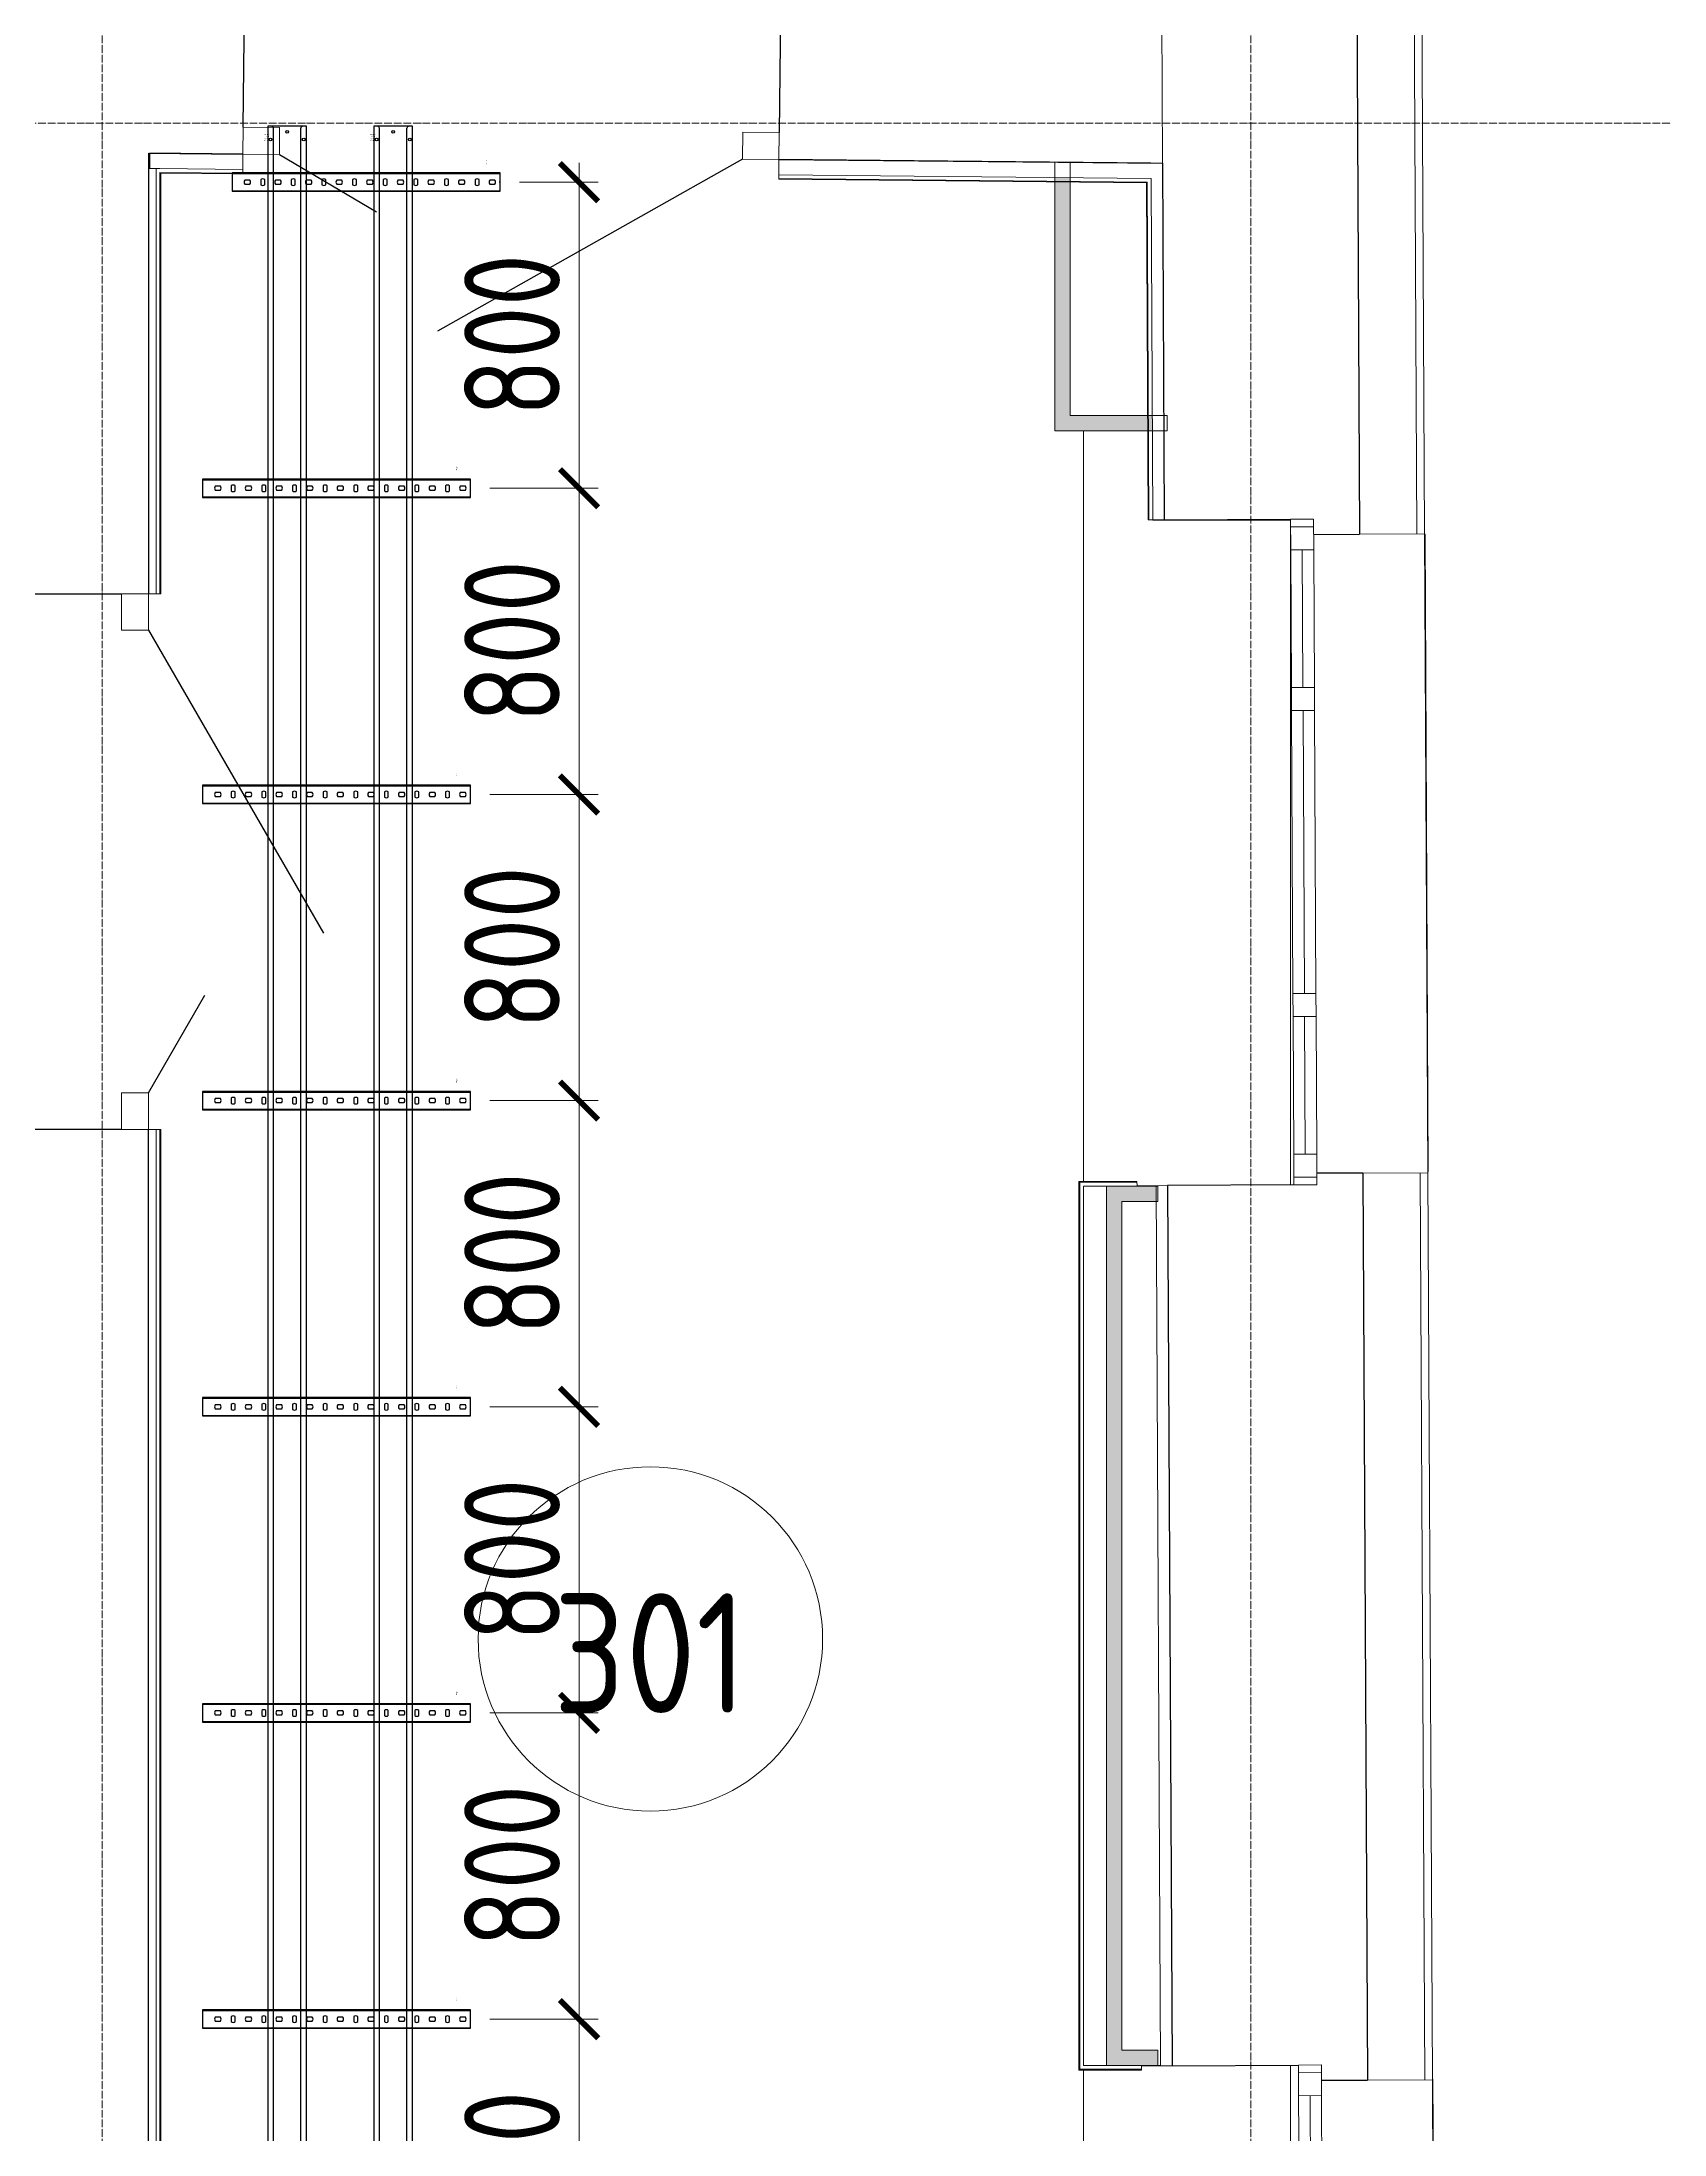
# Model space of a CAD drawing. Header units: millimetres. Extents: x -42533 to 645315, y 3457 to 82611.
# Drawn here: x 280388 to 284626, y 57764 to 63233 of the extents above; entities that cross this region are included whole.
import ezdxf
from ezdxf.enums import TextEntityAlignment as Align

# ---------------------------------------------------------------- set-up
doc = ezdxf.new("R2018")
doc.units = ezdxf.units.MM
doc.linetypes.add('ADSK_Линия сетки', pattern=[25, 20, -2.5, 0, -2.5])
for name, color, linetype in [('00_00_потолок_Панели из стали', 7, 'Continuous'), ('ЭОМ_Лотки авар.', 1, 'Continuous'), ('ЭОМ_Лотки рабочие', 5, 'Continuous')]:
    doc.layers.add(name, color=color, linetype=linetype)
for name, color, linetype, lineweight in [('_ Окна', 7, 'Continuous', 9), ('Аннотация', 7, 'Continuous', 18), ('Двери', 7, 'Continuous', 9), ('Окна', 7, 'Continuous', 9), ('Оси', 253, 'Continuous', 9), ('Перекрытие', 7, 'Continuous', 18), ('Стены внутренние', 7, 'Continuous', 18), ('Стены наружные', 7, 'Continuous', 18), ('Стены несущие', 7, 'Continuous', 30), ('Стены отделка', 7, 'Continuous', 30), ('Стены штриховка', 7, 'Continuous', 9), ('ШТРИХОВКА', 252, 'Continuous', 15)]:
    doc.layers.add(name, color=color, linetype=linetype, lineweight=lineweight)
doc.layers.add('Линии', color=7, linetype='Continuous', lineweight=9, true_color=0x00a600)
doc.styles.add('GOST Common', font='GOST_Common.ttf', dxfattribs={"width": 0.9, "height": 350})
doc.styles.get("Standard").update_dxf_attribs({"font": 'arial.ttf'})
doc.styles.add('М2', font='isocpeur.ttf', dxfattribs={"width": 0.8})
doc.dimstyles.new('М2-100', dxfattribs={"dimtxt": 250, "dimasz": 100, "dimexe": 50, "dimexo": 50, "dimgap": 50, "dimtad": 1, "dimdec": 0, "dimzin": 1, "dimtxsty": 'М2', "dimblk": 'ARCHTICK', "dimcen": 2.5, "dimdle": 50, "dimclre": 256, "dimclrt": 256, "dimadec": 0, "dimazin": 0, "dimtfac": 1, "dimtdec": 0, "dimtix": 1, "dimtmove": 1, "dimatfit": 3, "dimldrblk": 'NONE', "dimfxl": 1, "dimtolj": 1, "dimlwd": 9, "dimlwe": 9, "dimarcsym": 1})

# ---------------------------------------------------------------- blocks, each defined once
blk = doc.blocks.new('План 3 этажа')
at = {"layer": 'Стены внутренние'}
for points in [[(2995.213, 35939.849), (3035.213, 35939.849), (3035.213, 36561.373), (2995.213, 36561.771), (2995.213, 36559.269)], [(3069.973, 35899.849), (3249.706, 35899.849), (3249.502, 35939.849), (2995.213, 35939.849), (2995.213, 35899.849), (3035.213, 35899.849)], [(3250.895, 33885.66), (3259.943, 33885.66), (3259.744, 33924.839), (3250.895, 33925.66), (3129.973, 33925.66), (3129.973, 33885.66), (3210.815, 33885.66)], [(3169.973, 31667.201), (3169.973, 33885.66), (3129.973, 33885.66), (3129.973, 31667.201), (3150.403, 31667.201)], [(3150.403, 31627.201), (3264.564, 31627.201), (3264.564, 31667.201), (3129.973, 31667.201), (3129.973, 31627.201)]]:
    blk.add_hatch(color=8, dxfattribs=at).paths.add_polyline_path(points)
at = {"layer": '_ Окна', "color": 8, "lineweight": 18}
for p, q in [((3610.885, 35668.646), (3670.885, 35668.951)), ((3611.292, 35588.647), (3610.885, 35668.646)), ((3670.885, 35668.951), (3671.291, 35588.952)), ((3671.291, 35588.952), (3611.292, 35588.647)), ((3613.122, 35228.652), (3673.121, 35228.957)), ((3613.427, 35168.652), (3613.122, 35228.652)), ((3673.121, 35228.957), (3673.426, 35168.957)), ((3673.426, 35168.957), (3613.427, 35168.652)), ((3617.188, 34428.662), (3677.187, 34428.967)), ((3617.493, 34368.663), (3617.188, 34428.662)), ((3677.187, 34428.967), (3677.492, 34368.968)), ((3677.492, 34368.968), (3617.493, 34368.663)), ((3679.322, 34008.972), (3619.323, 34008.667)), ((3619.323, 34008.667), (3619.73, 33928.668)), ((3679.729, 33928.973), (3679.322, 34008.972)), ((3619.73, 33928.668), (3679.729, 33928.973)), ((3631.422, 31628.269), (3691.421, 31628.574)), ((3631.829, 31548.27), (3631.422, 31628.269)), ((3691.421, 31628.574), (3691.828, 31548.575)), ((3691.828, 31548.575), (3631.829, 31548.27))]:
    blk.add_line(p, q, dxfattribs=at)
at = {"layer": '_ Окна', "color": 8}
for p, q in [((3610.987, 35648.646), (3670.986, 35648.951)), ((3641.292, 35588.799), (3643.121, 35228.804)), ((3643.426, 35168.805), (3647.188, 34428.814)), ((3647.493, 34368.815), (3649.323, 34008.82)), ((3619.628, 33948.668), (3679.627, 33948.973)), ((3631.524, 31608.269), (3691.523, 31608.574)), ((3661.828, 31548.423), (3663.658, 31188.427))]:
    blk.add_line(p, q, dxfattribs=at)
at = {"layer": 'Двери', "color": 8}
for p, q in [((875.026, 36692.903), (874.328, 36622.906)), ((970.021, 36691.956), (875.026, 36692.903)), ((969.324, 36621.96), (970.021, 36691.956)), ((2179.961, 36679.9), (2179.264, 36609.904)), ((2274.956, 36678.954), (2179.961, 36679.9)), ((2274.259, 36608.957), (2274.956, 36678.954)), ((874.328, 36622.906), (969.324, 36621.96)), ((2179.264, 36609.904), (2274.259, 36608.957)), ((627.343, 35473.902), (557.343, 35473.902)), ((557.343, 35473.902), (557.343, 35378.902)), ((627.343, 35378.902), (627.343, 35473.902)), ((557.343, 35378.902), (627.343, 35378.902)), ((627.343, 34168.902), (557.343, 34168.902)), ((557.343, 34168.902), (557.343, 34073.902)), ((627.343, 34073.902), (627.343, 34168.902)), ((557.343, 34073.902), (627.343, 34073.902))]:
    blk.add_line(p, q, dxfattribs=at)
at = {"layer": 'Двери', "color": 8, "lineweight": 30}
for p, q in [((969.324, 36621.96), (1223.319, 36471.922)), ((2179.264, 36609.904), (1382.331, 36160.322)), ((627.343, 35378.902), (1084.843, 34586.489)), ((627.343, 34168.902), (774.843, 34424.379))]:
    blk.add_line(p, q, dxfattribs=at)
at = {"layer": 'Линии', "color": 8}
blk.add_circle((1938.554, 32741.909), 450, dxfattribs=at)
at = {"layer": 'Окна', "color": 8}
for p, q in [((3670.885, 35668.951), (3610.885, 35668.646)), ((3610.885, 35668.646), (3611.292, 35588.647)), ((3671.291, 35588.952), (3670.885, 35668.951)), ((3613.122, 35228.652), (3611.292, 35588.647)), ((3671.291, 35588.952), (3673.121, 35228.957)), ((3613.122, 35228.652), (3613.427, 35168.652)), ((3673.426, 35168.957), (3673.121, 35228.957)), ((3617.188, 34428.662), (3613.427, 35168.652)), ((3673.426, 35168.957), (3677.187, 34428.967)), ((3617.188, 34428.662), (3617.493, 34368.663)), ((3677.492, 34368.968), (3677.187, 34428.967)), ((3619.323, 34008.667), (3617.493, 34368.663)), ((3677.492, 34368.968), (3679.322, 34008.972)), ((3619.323, 34008.667), (3619.73, 33928.668)), ((3679.729, 33928.973), (3679.322, 34008.972)), ((3619.73, 33928.668), (3679.729, 33928.973)), ((3691.421, 31628.574), (3631.422, 31628.269)), ((3631.422, 31628.269), (3631.829, 31548.27)), ((3691.828, 31548.575), (3691.421, 31628.574)), ((3633.659, 31188.275), (3631.829, 31548.27)), ((3691.828, 31548.575), (3693.658, 31188.58))]:
    blk.add_line(p, q, dxfattribs=at)
at = {"layer": 'Оси', "color": 8, "linetype": 'ADSK_Линия сетки'}
for p, q in [((506.908, -3523.688), (506.908, 43515.246)), ((3506.908, -3523.688), (3506.908, 43515.246)), ((-10051.774, 36703.902), (56512.196, 36703.902))]:
    blk.add_line(p, q, dxfattribs=at)
at = {"layer": 'Перекрытие', "color": 8}
for p, q in [((3069.973, 35899.849), (3069.973, 33937.66)), ((3610.895, 35665.816), (3250.895, 35665.816)), ((3610.895, 33928.623), (3610.895, 35665.816)), ((3069.973, 31615.201), (3069.973, 25889.228)), ((3610.895, 29889.165), (3610.895, 31628.165))]:
    blk.add_line(p, q, dxfattribs=at)
at = {"layer": 'Стены наружные', "color": 8}
for p, q in [((3961.084, 35630.425), (3969.573, 33960.447)), ((3961.089, 35629.425), (3962.089, 35629.43)), ((3962.089, 35629.43), (3970.559, 33963.164)), ((3970.559, 33963.164), (3969.559, 33963.159)), ((3982.612, 31591.734), (3981.612, 31591.729)), ((3990.058, 29930.07), (3981.621, 31590.049)), ((3982.612, 31591.734), (3991.036, 29934.506))]:
    blk.add_line(p, q, dxfattribs=at)
at = {"layer": 'Стены несущие', "color": 8}
for p, q in [((3751.411, 43435.312), (3791.086, 35629.561)), ((875.026, 36692.903), (878.115, 37002.887)), ((2278.045, 36988.938), (2274.956, 36678.954)), ((627.343, 36625.367), (874.328, 36622.906)), ((627.343, 36625.367), (627.343, 35473.902)), ((874.328, 36622.906), (631.36, 36625.327)), ((2274.259, 36608.957), (3276.152, 36598.974)), ((3246.15, 36599.273), (2274.259, 36608.957)), ((3276.152, 36598.974), (3280.89, 35666.969)), ((3280.89, 35666.969), (3610.885, 35668.646)), ((3671.088, 35628.951), (3791.086, 35629.561)), ((247.343, 35473.902), (557.343, 35473.902)), ((557.343, 34073.902), (247.343, 34073.902)), ((627.343, 27975.902), (627.343, 34073.902)), ((3619.73, 33928.668), (3289.734, 33926.991)), ((3289.734, 33926.991), (3301.426, 31626.592)), ((3799.575, 33959.583), (3679.576, 33958.973)), ((3799.575, 33959.583), (3811.623, 31589.185)), ((3301.426, 31626.592), (3631.422, 31628.269)), ((3691.625, 31588.575), (3811.623, 31589.185))]:
    blk.add_line(p, q, dxfattribs=at)
at = {"layer": 'Стены отделка', "color": 8, "lineweight": 9}
for p, q in [((3961.084, 35630.425), (3920.555, 43604.179)), ((647.343, 36585.365), (627.343, 36585.365)), ((631.36, 36625.327), (630.962, 36585.329)), ((630.962, 36585.329), (657.343, 36585.066)), ((647.343, 36585.166), (647.343, 36585.365)), ((873.81, 36570.909), (874.328, 36622.906)), ((2274.259, 36608.957), (2273.86, 36568.959)), ((2995.213, 36601.773), (2995.213, 35899.849)), ((3035.213, 35939.849), (3035.213, 36601.375)), ((3276.149, 36599.726), (3246.149, 36599.574)), ((3246.149, 36599.574), (3246.15, 36599.273)), ((3280.89, 35666.969), (3276.149, 36599.726)), ((659.343, 35473.902), (659.343, 36573.046)), ((659.343, 36573.046), (873.81, 36570.909)), ((2273.86, 36568.959), (2273.741, 36556.96)), ((2273.741, 36556.96), (3234.414, 36547.387)), ((3234.414, 36547.387), (3238.89, 35666.755)), ((3246.405, 36549.268), (3246.354, 36559.269)), ((3288.806, 35939.849), (3035.213, 35939.849)), ((3288.806, 35899.849), (3288.806, 35939.849)), ((2995.213, 35899.849), (3288.806, 35899.849)), ((3238.89, 35666.755), (3280.89, 35666.969)), ((3791.086, 35629.561), (3961.084, 35630.425)), ((647.343, 35498.902), (647.343, 35473.902)), ((627.343, 35473.902), (659.343, 35473.902)), ((659.343, 34073.902), (627.343, 34073.902)), ((659.343, 27975.902), (659.343, 34073.902)), ((3969.573, 33960.447), (3799.575, 33959.583)), ((3949.573, 33960.345), (3949.583, 33958.345)), ((3981.621, 31590.049), (3969.573, 33960.447)), ((3057.973, 33935.66), (3057.973, 31617.201)), ((3209.679, 33937.66), (3059.973, 33937.66)), ((3069.973, 33925.66), (3264.564, 33925.66)), ((3069.973, 31627.201), (3069.973, 33925.66)), ((3129.973, 33925.66), (3129.973, 31627.201)), ((3209.735, 33926.584), (3209.679, 33937.66)), ((3289.734, 33926.991), (3209.735, 33926.584)), ((3271.423, 31627.201), (3259.734, 33926.839)), ((3264.564, 33885.66), (3264.564, 33925.66)), ((3301.426, 31626.592), (3289.734, 33926.991)), ((3169.973, 33885.66), (3264.564, 33885.66)), ((3169.973, 31667.201), (3169.973, 33885.66)), ((3264.564, 31667.201), (3169.973, 31667.201)), ((3264.564, 31627.201), (3264.564, 31667.201)), ((3059.973, 31615.201), (3221.483, 31615.201)), ((3271.423, 31627.201), (3069.973, 31627.201)), ((3221.427, 31626.185), (3301.426, 31626.592)), ((3221.483, 31615.201), (3221.427, 31626.185)), ((3271.427, 31626.439), (3271.423, 31627.201)), ((3811.623, 31589.185), (3981.621, 31590.049))]:
    blk.add_line(p, q, dxfattribs=at)
at = {"layer": 'Стены штриховка', "color": 8}
for p, q in [((3900.655, 43584.313), (3941.084, 35630.324)), ((3276.152, 36598.974), (3274.221, 36979.012)), ((647.343, 36585.166), (647.343, 35498.902)), ((873.93, 36582.908), (657.343, 36585.066)), ((657.343, 35473.902), (657.343, 36575.066)), ((657.343, 36575.066), (873.83, 36572.909)), ((2273.761, 36558.96), (3236.404, 36549.368)), ((2273.86, 36568.959), (2273.86, 36568.959)), ((3246.354, 36559.269), (2273.86, 36568.959)), ((3236.404, 36549.368), (3240.89, 35666.765)), ((3250.89, 35666.816), (3246.405, 36549.268)), ((647.343, 27975.902), (647.343, 34073.902)), ((657.343, 27975.902), (657.343, 34073.902)), ((3059.973, 33937.66), (3057.973, 33937.66)), ((3057.973, 33937.66), (3057.973, 33935.66)), ((3209.689, 33935.66), (3057.973, 33935.66)), ((3059.973, 33937.66), (3059.973, 31615.201)), ((3949.583, 33958.345), (3961.621, 31589.947)), ((3057.973, 31617.201), (3221.473, 31617.201)), ((3057.973, 31617.201), (3057.973, 31615.201)), ((3057.973, 31615.201), (3059.973, 31615.201))]:
    blk.add_line(p, q, dxfattribs=at)
at = {"layer": 'Аннотация', "color": 8, "lineweight": 9, "insert": (1938.554, 32704.961), "char_height": 312.5, "width": 520.21112, "attachment_point": 5, "line_spacing_factor": 1.022766, "style": 'GOST Common'}
blk.add_mtext('301', dxfattribs=at)
blk = doc.blocks.new('*U1413')
at = {"color": 0, "linetype": 'Continuous', "lineweight": 25}
for p, q in [((-35.8, -17066.3), (-35.8, -5)), ((35.8, -17066.3), (35.8, -5))]:
    blk.add_line(p, q, dxfattribs=at)
blk.add_lwpolyline([(50.8, -17066.3), (50.8, 0), (-50.8, 0), (-50.8, -17066.3)], close=True, dxfattribs=at)
for centre, radius in [((-43.3, -35), 3.65), ((0, -15), 3.5), ((43.3, -35), 3.65)]:
    blk.add_circle(centre, radius, dxfattribs=at)
at = {"color": 0, "linetype": 'ByBlock', "lineweight": -2}
blk.add_circle((0, -15), 3.5, dxfattribs=at)
at = {"color": 0, "linetype": 'Continuous', "lineweight": 25}
for centre, start, end in [((-40.8, -5), 0, 90), ((40.8, -5), 90, 180)]:
    blk.add_arc(centre, 5, start, end, dxfattribs=at)
at = {"color": 0, "flags": 9}
for tag, p in [('АРТИКУЛ', (-59.7, -11.8)), ('НАИМЕНОВАНИЕ', (-59.1, -7)), ('ПРИМЕЧАНИЕ', (-58.8, -17.3))]:
    blk.add_attdef(tag, text='', height=2.5, dxfattribs=at).set_placement(p, align=Align.TOP_LEFT)
at = {"color": 0, "lineweight": 30, "flags": 104}
for tag, p in [('ВЫСОТА', (-59.6, -20.9)), ('ДЛИНА', (-59.5, -36.1)), ('ТОЛЩИНА', (-59, -31)), ('ШИРИНА', (-58.9, -25.1))]:
    blk.add_attdef(tag, text='', height=2.5, dxfattribs=at).set_placement(p, align=Align.TOP_LEFT)
blk = doc.blocks.new('*U1415')
at = {"color": 0, "linetype": 'Continuous', "lineweight": 25}
for p, q in [((-35.8, -16581.9), (-35.8, -5)), ((35.8, -16581.9), (35.8, -5))]:
    blk.add_line(p, q, dxfattribs=at)
blk.add_lwpolyline([(50.8, -16581.9), (50.8, 0), (-50.8, 0), (-50.8, -16581.9)], close=True, dxfattribs=at)
for centre, radius in [((-43.3, -35), 3.65), ((0, -15), 3.5), ((43.3, -35), 3.65)]:
    blk.add_circle(centre, radius, dxfattribs=at)
at = {"color": 0, "linetype": 'ByBlock', "lineweight": -2}
blk.add_circle((0, -15), 3.5, dxfattribs=at)
at = {"color": 0, "linetype": 'Continuous', "lineweight": 25}
for centre, start, end in [((-40.8, -5), 0, 90), ((40.8, -5), 90, 180)]:
    blk.add_arc(centre, 5, start, end, dxfattribs=at)
at = {"color": 0, "flags": 9}
for tag, p in [('АРТИКУЛ', (-59.7, -11.8)), ('НАИМЕНОВАНИЕ', (-59.1, -7)), ('ПРИМЕЧАНИЕ', (-58.8, -17.3))]:
    blk.add_attdef(tag, text='', height=2.5, dxfattribs=at).set_placement(p, align=Align.TOP_LEFT)
at = {"color": 0, "lineweight": 30, "flags": 104}
for tag, p in [('ВЫСОТА', (-59.6, -20.9)), ('ДЛИНА', (-59.5, -36.1)), ('ТОЛЩИНА', (-59, -31)), ('ШИРИНА', (-58.9, -25.1))]:
    blk.add_attdef(tag, text='', height=2.5, dxfattribs=at).set_placement(p, align=Align.TOP_LEFT)
blk = doc.blocks.new('*U45')
at = {"color": 0, "linetype": 'ByBlock', "lineweight": -2}
for points in [[(24, -700), (24, 0), (-24, 0), (-24, -700)], [(-22.5, -700), (-22.5, 0)], [(22.5, -700), (22.5, 0)], [(-24, -700), (24, -700)]]:
    blk.add_lwpolyline(points, dxfattribs=at)
at = {"color": 254, "transparency": 33554483}
blk.add_lwpolyline([(0, 0.7), (0, -2.2)], dxfattribs=at)
at = {"color": 0, "linetype": 'ByBlock', "lineweight": -2}
for points in [[(-5.2, -13.3), (-5.2, -26.7, 0.345739), (5.2, -26.7), (5.2, -13.3, 0.345739)], [(-6.7, -54.8, 0.345739), (-6.7, -65.2), (6.7, -65.2, 0.345739), (6.7, -54.8)], [(-5.2, -93.3), (-5.2, -106.7, 0.345739), (5.2, -106.7), (5.2, -93.3, 0.345739)], [(-6.7, -134.8, 0.345739), (-6.7, -145.2), (6.7, -145.2, 0.345739), (6.7, -134.8)], [(-6.7, -214.8, 0.345739), (-6.7, -225.2), (6.7, -225.2, 0.345739), (6.7, -214.8)], [(-5.2, -173.3), (-5.2, -186.7, 0.345739), (5.2, -186.7), (5.2, -173.3, 0.345739)], [(-5.2, -253.3), (-5.2, -266.7, 0.345739), (5.2, -266.7), (5.2, -253.3, 0.345739)], [(-6.7, -294.8, 0.345739), (-6.7, -305.2), (6.7, -305.2, 0.345739), (6.7, -294.8)], [(-6.7, -374.8, 0.345739), (-6.7, -385.2), (6.7, -385.2, 0.345739), (6.7, -374.8)], [(-5.2, -333.3), (-5.2, -346.7, 0.345739), (5.2, -346.7), (5.2, -333.3, 0.345739)], [(-5.2, -413.3), (-5.2, -426.7, 0.345739), (5.2, -426.7), (5.2, -413.3, 0.345739)], [(-6.7, -454.8, 0.345739), (-6.7, -465.2), (6.7, -465.2, 0.345739), (6.7, -454.8)], [(-5.2, -493.3), (-5.2, -506.7, 0.345739), (5.2, -506.7), (5.2, -493.3, 0.345739)], [(-6.7, -534.8, 0.345739), (-6.7, -545.2), (6.7, -545.2, 0.345739), (6.7, -534.8)], [(-5.2, -573.3), (-5.2, -586.7, 0.345739), (5.2, -586.7), (5.2, -573.3, 0.345739)], [(-6.7, -614.8, 0.345739), (-6.7, -625.2), (6.7, -625.2, 0.345739), (6.7, -614.8)], [(-5.2, -653.3), (-5.2, -666.7, 0.345739), (5.2, -666.7), (5.2, -653.3, 0.345739)]]:
    blk.add_lwpolyline(points, format="xyb", close=True, dxfattribs=at)
at = {"flags": 9}
for tag, p in [('АРТИКУЛ', (-58.9, -24.5)), ('ПРИМЕЧАНИЕ', (-58.3, -30.8)), ('НАИМЕНОВАНИЕ', (-58.2, -19.4))]:
    blk.add_attdef(tag, p, '', height=2.5, dxfattribs=at)
at = {"lineweight": 30, "flags": 104}
blk.add_attdef('ДЛИНА', text='', height=2.5, dxfattribs=at).set_placement((-57.7, -34.6), align=Align.TOP_LEFT)
blk = doc.blocks.new('_ArchTick')
at = {"color": 0, "linetype": 'ByBlock', "lineweight": 70, "const_width": 0.15}
blk.add_lwpolyline([(-0.5, -0.5), (0.5, 0.5)], dxfattribs=at)
blk = doc.blocks.new('*D1803')
at = {"layer": '00_00_потолок_Панели из стали', "color": 0, "lineweight": 9, "transparency": 16777216}
blk.add_line((281791.4, 62916), (281791.4, 62015.8), dxfattribs=at)
at = {"layer": '00_00_потолок_Панели из стали', "lineweight": 9, "transparency": 16777216}
for p, q in [((281635.7, 62866), (281841.4, 62866)), ((281558, 62065.8), (281841.4, 62065.8))]:
    blk.add_line(p, q, dxfattribs=at)
at = {"layer": 'Defpoints', "color": 0, "transparency": 16777216}
for p in [(281585.7, 62866), (281508, 62065.8), (281791.4, 62065.8)]:
    blk.add_point(p, dxfattribs=at)
at = {"layer": '00_00_потолок_Панели из стали', "color": 0, "lineweight": 9, "transparency": 16777216, "xscale": 100, "yscale": 100, "zscale": 100}
for p, rotation in [((281791.4, 62866), 90), ((281791.4, 62065.8), 270)]:
    blk.add_blockref('_ArchTick', p, dxfattribs=dict(at, rotation=rotation))
at = {"layer": '00_00_потолок_Панели из стали', "transparency": 16777216, "insert": (281616.4, 62465.9), "char_height": 250, "attachment_point": 5, "rotation": 90, "style": 'М2'}
blk.add_mtext('\\A1;800', dxfattribs=at)
blk = doc.blocks.new('_None')
blk = doc.blocks.new('*D1744')
at = {"layer": '00_00_потолок_Панели из стали', "color": 0, "lineweight": 9, "transparency": 16777216}
blk.add_line((281791.4, 62115.8), (281791.4, 61215.6), dxfattribs=at)
at = {"layer": '00_00_потолок_Панели из стали', "lineweight": 9, "transparency": 16777216}
for p, q in [((281635.7, 62065.8), (281841.4, 62065.8)), ((281558, 61265.6), (281841.4, 61265.6))]:
    blk.add_line(p, q, dxfattribs=at)
at = {"layer": 'Defpoints', "color": 0, "transparency": 16777216}
for p in [(281585.7, 62065.8), (281508, 61265.6), (281791.4, 61265.6)]:
    blk.add_point(p, dxfattribs=at)
at = {"layer": '00_00_потолок_Панели из стали', "color": 0, "lineweight": 9, "transparency": 16777216, "xscale": 100, "yscale": 100, "zscale": 100}
for p, rotation in [((281791.4, 62065.8), 90), ((281791.4, 61265.6), 270)]:
    blk.add_blockref('_ArchTick', p, dxfattribs=dict(at, rotation=rotation))
at = {"layer": '00_00_потолок_Панели из стали', "transparency": 16777216, "insert": (281616.4, 61665.7), "char_height": 250, "attachment_point": 5, "rotation": 90, "style": 'М2'}
blk.add_mtext('\\A1;800', dxfattribs=at)
blk = doc.blocks.new('*D1745')
at = {"layer": '00_00_потолок_Панели из стали', "color": 0, "lineweight": 9, "transparency": 16777216}
blk.add_line((281791.4, 61315.6), (281791.4, 60415.4), dxfattribs=at)
at = {"layer": '00_00_потолок_Панели из стали', "lineweight": 9, "transparency": 16777216}
for p, q in [((281635.7, 61265.6), (281841.4, 61265.6)), ((281558, 60465.4), (281841.4, 60465.4))]:
    blk.add_line(p, q, dxfattribs=at)
at = {"layer": 'Defpoints', "color": 0, "transparency": 16777216}
for p in [(281585.7, 61265.6), (281508, 60465.4), (281791.4, 60465.4)]:
    blk.add_point(p, dxfattribs=at)
at = {"layer": '00_00_потолок_Панели из стали', "color": 0, "lineweight": 9, "transparency": 16777216, "xscale": 100, "yscale": 100, "zscale": 100}
for p, rotation in [((281791.4, 61265.6), 90), ((281791.4, 60465.4), 270)]:
    blk.add_blockref('_ArchTick', p, dxfattribs=dict(at, rotation=rotation))
at = {"layer": '00_00_потолок_Панели из стали', "transparency": 16777216, "insert": (281616.4, 60865.5), "char_height": 250, "attachment_point": 5, "rotation": 90, "style": 'М2'}
blk.add_mtext('\\A1;800', dxfattribs=at)
blk = doc.blocks.new('*D1746')
at = {"layer": '00_00_потолок_Панели из стали', "color": 0, "lineweight": 9, "transparency": 16777216}
blk.add_line((281791.4, 60515.4), (281791.4, 59615.2), dxfattribs=at)
at = {"layer": '00_00_потолок_Панели из стали', "lineweight": 9, "transparency": 16777216}
for p, q in [((281635.7, 60465.4), (281841.4, 60465.4)), ((281558, 59665.2), (281841.4, 59665.2))]:
    blk.add_line(p, q, dxfattribs=at)
at = {"layer": 'Defpoints', "color": 0, "transparency": 16777216}
for p in [(281585.7, 60465.4), (281508, 59665.2), (281791.4, 59665.2)]:
    blk.add_point(p, dxfattribs=at)
at = {"layer": '00_00_потолок_Панели из стали', "color": 0, "lineweight": 9, "transparency": 16777216, "xscale": 100, "yscale": 100, "zscale": 100}
for p, rotation in [((281791.4, 60465.4), 90), ((281791.4, 59665.2), 270)]:
    blk.add_blockref('_ArchTick', p, dxfattribs=dict(at, rotation=rotation))
at = {"layer": '00_00_потолок_Панели из стали', "transparency": 16777216, "insert": (281616.4, 60065.3), "char_height": 250, "attachment_point": 5, "rotation": 90, "style": 'М2'}
blk.add_mtext('\\A1;800', dxfattribs=at)
blk = doc.blocks.new('*D1747')
at = {"layer": '00_00_потолок_Панели из стали', "lineweight": 9, "transparency": 16777216}
for p, q in [((281635.7, 59665.2), (281841.4, 59665.2)), ((281558, 58865), (281841.4, 58865))]:
    blk.add_line(p, q, dxfattribs=at)
at = {"layer": '00_00_потолок_Панели из стали', "color": 0, "lineweight": 9, "transparency": 16777216}
blk.add_line((281791.4, 59715.2), (281791.4, 58815), dxfattribs=at)
at = {"layer": 'Defpoints', "color": 0, "transparency": 16777216}
for p in [(281585.7, 59665.2), (281508, 58865), (281791.4, 58865)]:
    blk.add_point(p, dxfattribs=at)
at = {"layer": '00_00_потолок_Панели из стали', "color": 0, "lineweight": 9, "transparency": 16777216, "xscale": 100, "yscale": 100, "zscale": 100}
for p, rotation in [((281791.4, 59665.2), 90), ((281791.4, 58865), 270)]:
    blk.add_blockref('_ArchTick', p, dxfattribs=dict(at, rotation=rotation))
at = {"layer": '00_00_потолок_Панели из стали', "transparency": 16777216, "insert": (281616.4, 59265.1), "char_height": 250, "attachment_point": 5, "rotation": 90, "style": 'М2'}
blk.add_mtext('\\A1;800', dxfattribs=at)
blk = doc.blocks.new('*D1735')
at = {"layer": '00_00_потолок_Панели из стали', "color": 0, "lineweight": 9, "transparency": 16777216}
blk.add_line((281791.4, 58915), (281791.4, 58014.8), dxfattribs=at)
at = {"layer": '00_00_потолок_Панели из стали', "lineweight": 9, "transparency": 16777216}
for p, q in [((281635.7, 58865), (281841.4, 58865)), ((281558, 58064.8), (281841.4, 58064.8))]:
    blk.add_line(p, q, dxfattribs=at)
at = {"layer": 'Defpoints', "color": 0, "transparency": 16777216}
for p in [(281585.7, 58865), (281508, 58064.8), (281791.4, 58064.8)]:
    blk.add_point(p, dxfattribs=at)
at = {"layer": '00_00_потолок_Панели из стали', "color": 0, "lineweight": 9, "transparency": 16777216, "xscale": 100, "yscale": 100, "zscale": 100}
for p, rotation in [((281791.4, 58865), 90), ((281791.4, 58064.8), 270)]:
    blk.add_blockref('_ArchTick', p, dxfattribs=dict(at, rotation=rotation))
at = {"layer": '00_00_потолок_Панели из стали', "transparency": 16777216, "insert": (281616.4, 58464.9), "char_height": 250, "attachment_point": 5, "rotation": 90, "style": 'М2'}
blk.add_mtext('\\A1;800', dxfattribs=at)
blk = doc.blocks.new('*D1736')
at = {"layer": '00_00_потолок_Панели из стали', "color": 0, "lineweight": 9, "transparency": 16777216}
blk.add_line((281791.4, 58114.8), (281791.4, 57214.6), dxfattribs=at)
at = {"layer": '00_00_потолок_Панели из стали', "lineweight": 9, "transparency": 16777216}
for p, q in [((281635.7, 58064.8), (281841.4, 58064.8)), ((281558, 57264.6), (281841.4, 57264.6))]:
    blk.add_line(p, q, dxfattribs=at)
at = {"layer": 'Defpoints', "color": 0, "transparency": 16777216}
for p in [(281585.7, 58064.8), (281508, 57264.6), (281791.4, 57264.6)]:
    blk.add_point(p, dxfattribs=at)
at = {"layer": '00_00_потолок_Панели из стали', "color": 0, "lineweight": 9, "transparency": 16777216, "xscale": 100, "yscale": 100, "zscale": 100}
for p, rotation in [((281791.4, 58064.8), 90), ((281791.4, 57264.6), 270)]:
    blk.add_blockref('_ArchTick', p, dxfattribs=dict(at, rotation=rotation))
at = {"layer": '00_00_потолок_Панели из стали', "transparency": 16777216, "insert": (281616.4, 57664.7), "char_height": 250, "attachment_point": 5, "rotation": 90, "style": 'М2'}
blk.add_mtext('\\A1;800', dxfattribs=at)

msp = doc.modelspace()

# ---------------------------------------------------------------- block references
at = {"layer": 'ШТРИХОВКА'}
msp.add_blockref('План 3 этажа', (280039.2, 26316.4), dxfattribs=at)
at = {"layer": 'ЭОМ_Лотки авар.', "color": 1}
ref = msp.add_blockref('*U1415', (281305.9, 63012.2), dxfattribs=at)
lines = msp.add_mtext('3000 мм', dxfattribs={"layer": '0', "color": 0, "insert": (281246.3, 62976.1), "char_height": 2.5, "attachment_point": 1})
ref.add_attrib('ДЛИНА', '', (281246.3, 62976.1), dxfattribs={"flags": 104}).embed_mtext(lines)
lines = msp.add_mtext('1,0 мм', dxfattribs={"layer": '0', "color": 0, "insert": (281246.9, 62981.1), "char_height": 2.5, "attachment_point": 1})
ref.add_attrib('ТОЛЩИНА', '', (281246.9, 62981.1), dxfattribs={"flags": 104}).embed_mtext(lines)
lines = msp.add_mtext('h=80 мм', dxfattribs={"layer": '0', "color": 0, "insert": (281246.3, 62991.3), "char_height": 2.5, "attachment_point": 1})
ref.add_attrib('ВЫСОТА', '', (281246.3, 62991.3), dxfattribs={"flags": 104}).embed_mtext(lines)
lines = msp.add_mtext('100 мм', dxfattribs={"layer": '0', "color": 0, "insert": (281246.9, 62987), "char_height": 2.5, "attachment_point": 1})
ref.add_attrib('ШИРИНА', '', (281246.9, 62987), dxfattribs={"flags": 104}).embed_mtext(lines)
at = {"layer": 'ЭОМ_Лотки рабочие'}
ref = msp.add_blockref('*U1413', (281028.9, 63012.2), dxfattribs=at)
lines = msp.add_mtext('3000 мм', dxfattribs={"layer": '0', "color": 0, "insert": (280969.3, 62976.1), "char_height": 2.5, "attachment_point": 1})
ref.add_attrib('ДЛИНА', '', (280969.3, 62976.1), dxfattribs={"flags": 104}).embed_mtext(lines)
lines = msp.add_mtext('1,0 мм', dxfattribs={"layer": '0', "color": 0, "insert": (280969.9, 62981.1), "char_height": 2.5, "attachment_point": 1})
ref.add_attrib('ТОЛЩИНА', '', (280969.9, 62981.1), dxfattribs={"flags": 104}).embed_mtext(lines)
lines = msp.add_mtext('h=80 мм', dxfattribs={"layer": '0', "color": 0, "insert": (280969.2, 62991.3), "char_height": 2.5, "attachment_point": 1})
ref.add_attrib('ВЫСОТА', '', (280969.2, 62991.3), dxfattribs={"flags": 104}).embed_mtext(lines)
lines = msp.add_mtext('100 мм', dxfattribs={"layer": '0', "color": 0, "insert": (280969.9, 62987), "char_height": 2.5, "attachment_point": 1})
ref.add_attrib('ШИРИНА', '', (280969.9, 62987), dxfattribs={"flags": 104}).embed_mtext(lines)
ref = msp.add_blockref('*U45', (281585, 62866), dxfattribs=dict(at, rotation=270))
lines = msp.add_mtext('700 мм', dxfattribs={"layer": '0', "insert": (281550.5, 62923.8), "char_height": 2.5, "attachment_point": 1, "rotation": 270})
ref.add_attrib('ДЛИНА', '', (281550.5, 62923.8), dxfattribs={"flags": 2}).embed_mtext(lines)
ref = msp.add_blockref('*U45', (281508, 62065.8), dxfattribs=dict(at, rotation=270))
lines = msp.add_mtext('700 мм', dxfattribs={"layer": '0', "insert": (281473.4, 62123.6), "char_height": 2.5, "attachment_point": 1, "rotation": 270})
ref.add_attrib('ДЛИНА', '', (281473.4, 62123.6), dxfattribs={"flags": 2}).embed_mtext(lines)
ref = msp.add_blockref('*U45', (281508, 61265.6), dxfattribs=dict(at, rotation=270))
lines = msp.add_mtext('700 мм', dxfattribs={"layer": '0', "insert": (281473.4, 61323.4), "char_height": 2.5, "attachment_point": 1, "rotation": 270})
ref.add_attrib('ДЛИНА', '', (281473.4, 61323.4), dxfattribs={"flags": 2}).embed_mtext(lines)
ref = msp.add_blockref('*U45', (281508, 60465.4), dxfattribs=dict(at, rotation=270))
lines = msp.add_mtext('700 мм', dxfattribs={"layer": '0', "insert": (281473.4, 60523.2), "char_height": 2.5, "attachment_point": 1, "rotation": 270})
ref.add_attrib('ДЛИНА', '', (281473.4, 60523.2), dxfattribs={"flags": 2}).embed_mtext(lines)
ref = msp.add_blockref('*U45', (281508, 59665.2), dxfattribs=dict(at, rotation=270))
lines = msp.add_mtext('700 мм', dxfattribs={"layer": '0', "insert": (281473.4, 59723), "char_height": 2.5, "attachment_point": 1, "rotation": 270})
ref.add_attrib('ДЛИНА', '', (281473.4, 59723), dxfattribs={"flags": 2}).embed_mtext(lines)
ref = msp.add_blockref('*U45', (281508, 58865), dxfattribs=dict(at, rotation=270))
lines = msp.add_mtext('700 мм', dxfattribs={"layer": '0', "insert": (281473.4, 58922.8), "char_height": 2.5, "attachment_point": 1, "rotation": 270})
ref.add_attrib('ДЛИНА', '', (281473.4, 58922.8), dxfattribs={"flags": 2}).embed_mtext(lines)
ref = msp.add_blockref('*U45', (281508, 58064.8), dxfattribs=dict(at, rotation=270))
lines = msp.add_mtext('700 мм', dxfattribs={"layer": '0', "insert": (281473.4, 58122.5), "char_height": 2.5, "attachment_point": 1, "rotation": 270})
ref.add_attrib('ДЛИНА', '', (281473.4, 58122.5), dxfattribs={"flags": 2}).embed_mtext(lines)

# ---------------------------------------------------------------- dimensions: what is measured, and where the dimension line sits
at = {"layer": '00_00_потолок_Панели из стали'}
for base, p1, p2, picture, middle in [((281791.4, 62065.8), (281585.7, 62866), (281508, 62065.8), '*D1803', (281616.4, 62465.9)), ((281791.4, 61265.6), (281585.7, 62065.8), (281508, 61265.6), '*D1744', (281616.4, 61665.7)), ((281791.4, 60465.4), (281585.7, 61265.6), (281508, 60465.4), '*D1745', (281616.4, 60865.5)), ((281791.4, 59665.2), (281585.7, 60465.4), (281508, 59665.2), '*D1746', (281616.4, 60065.3)), ((281791.4, 58865), (281585.7, 59665.2), (281508, 58865), '*D1747', (281616.4, 59265.1)), ((281791.4, 58064.8), (281585.7, 58865), (281508, 58064.8), '*D1735', (281616.4, 58464.9)), ((281791.4, 57264.6), (281585.7, 58064.8), (281508, 57264.6), '*D1736', (281616.4, 57664.7))]:
    dim = msp.add_linear_dim(base=base, p1=p1, p2=p2, angle=90, dimstyle='М2-100', dxfattribs=at)
    dim.commit()
    dim.dimension.update_dxf_attribs({"geometry": picture, "text_midpoint": middle})

doc.saveas('drawing.dxf')
